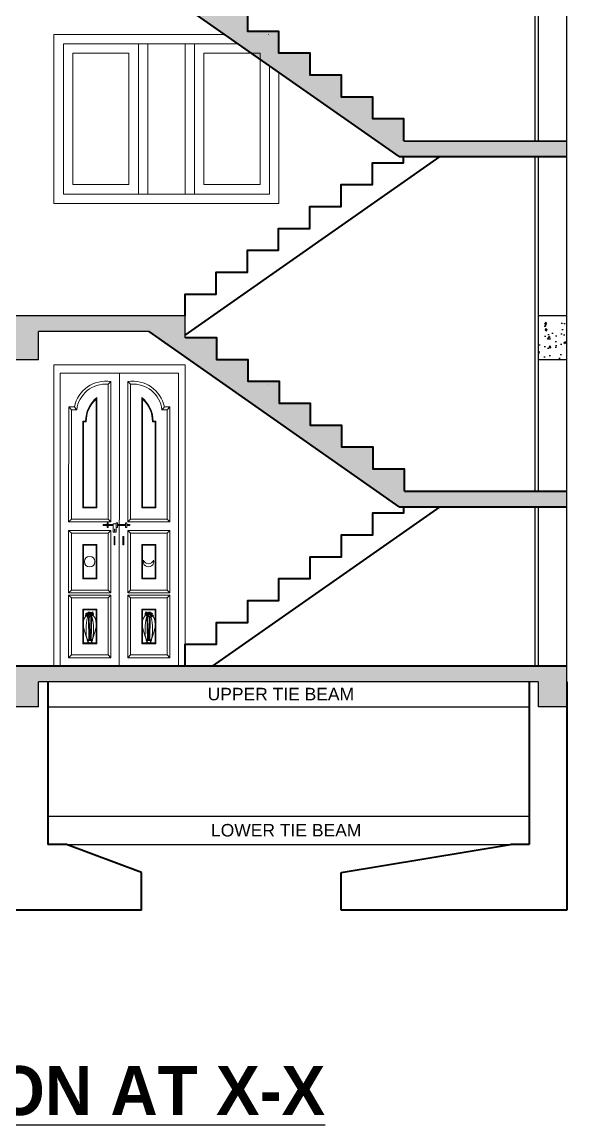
# Model space of a CAD drawing. Header units: inches. Extents: x -4763 to -1586, y -14268 to -12020.
# Drawn here: x -3259.3 to -3084.9, y -13526.1 to -13173.4 of the extents above; entities that cross this region are included whole.
import ezdxf

# ---------------------------------------------------------------- set-up
doc = ezdxf.new("R2010")
doc.units = ezdxf.units.IN
doc.header["$LTSCALE"] = 0.5
doc.header["$MEASUREMENT"] = 0
for name, color, linetype, lineweight in [('door', 202, 'Continuous', 5), ('DW elev', 123, 'Continuous', 25), ('Toilet', 7, 'Continuous', 25), ('wall', 20, 'Continuous', 40), ('win', 5, 'Continuous', 18)]:
    doc.layers.add(name, color=color, linetype=linetype, lineweight=lineweight)
doc.styles.add('ordinary', font='ARIALN.TTF')
doc.styles.get("Standard").update_dxf_attribs({"font": 'arial.ttf'})

msp = doc.modelspace()

# ---------------------------------------------------------------- hatches: boundary and pattern name
at = {"layer": 'Toilet'}
h = msp.add_hatch(dxfattribs=at)
h.set_pattern_fill('AR-CONC', color=256, style=0)
h.set_pattern_definition([(50, (-18742.622, -194.465), (7.1726018, -0.6275213), [0.75, -8.25]), (355, (-18742.622, -194.465), (-1.3875133, 7.5219213), [0.6, -6.6]), (100.4514, (-18742.024, -194.517), (5.7850938, 6.8943954), [0.637402, -7.011421]), (46.1842, (-18742.622, -192.465), (10.6724105, -1.65519), [1.125, -12.375]), (96.6356, (-18741.733, -192.603), (9.346627, 9.7411787), [0.956103, -10.51713]), (351.1842, (-18742.622, -192.465), (9.3466195, 9.741186), [0.9, -9.9]), (21, (-18741.622, -192.965), (5.9690705, -4.0261889), [0.75, -8.25]), (326, (-18741.622, -192.965), (2.4331533, 7.2515005), [0.6, -6.6]), (71.4514, (-18741.1246, -193.3), (8.4022263, 3.225305), [0.637402, -7.011421]), (37.5, (-18742.622, -194.4647), (0.12159855, 3.32893854), [0, -6.52, 0, -6.7, 0, -6.625]), (7.5, (-18742.622, -194.4647), (2.6306954, 3.9441171), [0, -3.82, 0, -6.37, 0, -2.525]), (327.5, (-18744.852, -194.4647), (5.33822436, -0.2255487), [0, -2.5, 0, -7.8, 0, -10.35]), (317.5, (-18745.852, -194.4647), (5.8318617, 1.0010498), [0, -3.25, 0, -5.18, 0, -7.35])])
h.paths.add_polyline_path([(-3392.98, -13043.4), (-3392.98, -13048.4), (-3386.82, -13048.4), (-3386.82, -13057.4), (-3377.82, -13057.4), (-3377.82, -13048.4), (-3263.04, -13048.4), (-3263.04, -13057.4), (-3254.04, -13057.4), (-3254.04, -13048.4), (-3218.62, -13048.4), (-3138.62, -13104.4), (-3084.98, -13104.44), (-3084.98, -13099.44), (-3137.04, -13099.4), (-3137.04, -13092.4), (-3147.04, -13092.4), (-3147.04, -13085.4), (-3157.04, -13085.4), (-3157.04, -13078.4), (-3167.04, -13078.4), (-3167.04, -13071.4), (-3177.04, -13071.4), (-3177.04, -13064.4), (-3187.04, -13064.4), (-3187.04, -13057.4), (-3197.04, -13057.4), (-3197.04, -13050.4), (-3207.04, -13050.4), (-3207.04, -13043.4)])
h.paths.add_polyline_path([(-3377.82, -13160.4), (-3263.04, -13160.4), (-3263.04, -13169.4), (-3254.04, -13169.4), (-3254.04, -13160.4), (-3218.62, -13160.4), (-3138.62, -13216.4), (-3084.98, -13216.44), (-3084.98, -13211.44), (-3137.04, -13211.4), (-3137.04, -13204.4), (-3147.04, -13204.4), (-3147.04, -13197.4), (-3157.04, -13197.4), (-3157.04, -13190.4), (-3167.04, -13190.4), (-3167.04, -13183.4), (-3177.04, -13183.4), (-3177.04, -13176.4), (-3187.04, -13176.4), (-3187.04, -13169.4), (-3197.04, -13169.4), (-3197.04, -13162.4), (-3207.04, -13162.4), (-3207.04, -13155.4), (-3386.82, -13155.4), (-3386.82, -13169.4), (-3377.82, -13169.4)])
h.paths.add_polyline_path([(-3386.82, -13267.4), (-3386.82, -13281.4), (-3377.82, -13281.4), (-3377.82, -13272.4), (-3263.04, -13272.4), (-3263.04, -13281.4), (-3254.04, -13281.4), (-3254.04, -13272.4), (-3218.62, -13272.4), (-3138.62, -13328.4), (-3084.98, -13328.44), (-3084.98, -13323.44), (-3137.04, -13323.4), (-3137.04, -13316.4), (-3147.04, -13316.4), (-3147.04, -13309.4), (-3157.04, -13309.4), (-3157.04, -13302.4), (-3167.04, -13302.4), (-3167.04, -13295.4), (-3177.04, -13295.4), (-3177.04, -13288.4), (-3187.04, -13288.4), (-3187.04, -13281.4), (-3197.04, -13281.4), (-3197.04, -13274.4), (-3207.04, -13274.4), (-3207.04, -13267.4)])
h.paths.add_polyline_path([(-3293.04, -12931.4), (-3293.04, -12937.4), (-3263.04, -12937.4), (-3263.04, -12946.4), (-3254.04, -12946.4), (-3254.04, -12937.4), (-3094.1, -12937.4), (-3094.1, -12946.4), (-3085.1, -12946.4), (-3085.1, -12931.4)])
h = msp.add_hatch(dxfattribs=at)
h.set_pattern_fill('AR-CONC', color=256, style=0)
h.set_pattern_definition([(50, (-20892.716, -1507.2956), (7.1726018, -0.6275213), [0.75, -8.25]), (355, (-20892.716, -1507.2956), (-1.3875133, 7.5219213), [0.6, -6.6]), (100.4514, (-20892.1185, -1507.348), (5.7850938, 6.8943954), [0.637402, -7.011421]), (46.1842, (-20892.716, -1505.296), (10.6724105, -1.65519), [1.125, -12.375]), (96.6356, (-20891.827, -1505.434), (9.346627, 9.7411787), [0.956103, -10.51713]), (351.1842, (-20892.716, -1505.296), (9.3466195, 9.741186), [0.9, -9.9]), (21, (-20891.716, -1505.7956), (5.9690705, -4.0261889), [0.75, -8.25]), (326, (-20891.716, -1505.7956), (2.4331533, 7.2515005), [0.6, -6.6]), (71.4514, (-20891.219, -1506.131), (8.4022263, 3.225305), [0.637402, -7.011421]), (37.5, (-20892.7163, -1507.2956), (0.12159855, 3.32893854), [0, -6.52, 0, -6.7, 0, -6.625]), (7.5, (-20892.7163, -1507.2956), (2.6306954, 3.9441171), [0, -3.82, 0, -6.37, 0, -2.525]), (327.5, (-20894.9463, -1507.2956), (5.33822436, -0.22554872), [0, -2.5, 0, -7.8, 0, -10.35]), (317.5, (-20895.9463, -1507.2956), (5.8318617, 1.0010498), [0, -3.25, 0, -5.18, 0, -7.35])])
h.paths.add_polyline_path([(-3093.98, -13281.4), (-3084.98, -13281.4), (-3084.98, -13267.4), (-3093.98, -13267.4)])
h.paths.add_polyline_path([(-3093.98, -13169.4), (-3084.98, -13169.4), (-3084.98, -13155.4), (-3093.98, -13155.4)])
h = msp.add_hatch(dxfattribs=at)
h.set_pattern_fill('AR-CONC', color=256, style=0)
h.set_pattern_definition([(50, (-24307.5804, -2074.585), (7.1726018, -0.6275213), [0.75, -8.25]), (355, (-24307.5804, -2074.585), (-1.3875133, 7.5219213), [0.6, -6.6]), (100.4514, (-24306.983, -2074.6374), (5.7850938, 6.8943954), [0.637402, -7.0114211]), (46.1842, (-24307.58, -2072.585), (10.6724105, -1.65519), [1.125, -12.375]), (96.6356, (-24306.691, -2072.723), (9.346627, 9.7411787), [0.956103, -10.51713]), (351.1842, (-24307.58, -2072.585), (9.3466195, 9.741186), [0.9, -9.9]), (21, (-24306.5804, -2073.085), (5.9690705, -4.0261889), [0.75, -8.25]), (326, (-24306.5804, -2073.085), (2.4331533, 7.2515005), [0.6, -6.6]), (71.4514, (-24306.083, -2073.4206), (8.4022263, 3.225305), [0.637402, -7.0114211]), (37.5, (-24307.5804, -2074.585), (0.12159855, 3.32893854), [0, -6.52, 0, -6.7, 0, -6.625]), (7.5, (-24307.5804, -2074.585), (2.6306954, 3.9441171), [0, -3.82, 0, -6.37, 0, -2.525]), (327.5, (-24309.8104, -2074.585), (5.33822436, -0.22554872), [0, -2.5, 0, -7.8, 0, -10.35]), (317.5, (-24310.8104, -2074.585), (5.8318617, 1.0010498), [0, -3.25, 0, -5.18, 0, -7.35])])
h.paths.add_polyline_path([(-3263.04, -13384.4), (-3263.04, -13392.4), (-3254.04, -13392.4), (-3254.04, -13384.4), (-3094.1, -13384.4), (-3094.1, -13392.4), (-3085.1, -13392.4), (-3085.1, -13384.4), (-3085.1, -13379.4), (-3386.82, -13379.4), (-3386.82, -13384.4), (-3386.82, -13392.4), (-3377.82, -13392.4), (-3377.82, -13384.4)])

# ---------------------------------------------------------------- linework, layer by layer
at = {"layer": 'door'}
for p, q in [((-3207.04, -13283), (-3249.04, -13283)), ((-3249.04, -13283), (-3249.04, -13379.4)), ((-3247.04, -13379.4), (-3247.02, -13285.7)), ((-3247.02, -13285.7), (-3209.22, -13285.7)), ((-3228.12, -13285.7), (-3228.14, -13379.4)), ((-3209.22, -13285.7), (-3209.24, -13379.4)), ((-3207.04, -13379.4), (-3207.04, -13283)), ((-3231.72, -13289.15), (-3230.82, -13288.4)), ((-3224.52, -13289.15), (-3225.42, -13288.4)), ((-3244.32, -13296.5), (-3243.42, -13297.4)), ((-3242.52, -13296.5), (-3241.87, -13297.4)), ((-3213.72, -13296.5), (-3214.37, -13297.4)), ((-3211.92, -13296.5), (-3212.82, -13297.4)), ((-3243.44, -13332.35), (-3244.34, -13333.25)), ((-3230.84, -13333.25), (-3231.74, -13332.35)), ((-3225.44, -13333.25), (-3224.54, -13332.35)), ((-3212.84, -13332.35), (-3211.94, -13333.25)), ((-3244.34, -13335.95), (-3243.44, -13336.85)), ((-3230.84, -13335.95), (-3231.74, -13336.85)), ((-3225.44, -13335.95), (-3224.54, -13336.85)), ((-3211.94, -13335.95), (-3212.84, -13336.85)), ((-3243.44, -13355.07), (-3244.34, -13355.97)), ((-3244.34, -13356.67), (-3243.44, -13357.57)), ((-3230.84, -13355.97), (-3231.74, -13355.07)), ((-3230.84, -13356.67), (-3231.74, -13357.57)), ((-3225.44, -13355.97), (-3224.54, -13355.07)), ((-3225.44, -13356.67), (-3224.54, -13357.57)), ((-3212.84, -13355.07), (-3211.94, -13355.97)), ((-3211.94, -13356.67), (-3212.84, -13357.57)), ((-3238.51, -13363.39), (-3239.1, -13363.06)), ((-3238.51, -13363.39), (-3239.05, -13363.33)), ((-3238.55, -13363.15), (-3238.91, -13362.58)), ((-3238.55, -13363.15), (-3238.75, -13363.1)), ((-3238.02, -13363), (-3238.7, -13362.61)), ((-3238.12, -13363), (-3238.65, -13362.76)), ((-3238.41, -13362.61), (-3238.6, -13362.37)), ((-3238.31, -13363.44), (-3238.55, -13363.15)), ((-3238.36, -13363.54), (-3238.55, -13363.54)), ((-3238.21, -13362.42), (-3238.51, -13362.32)), ((-3238.41, -13363), (-3238.51, -13362.95)), ((-3238.21, -13363.68), (-3238.51, -13363.39)), ((-3238.41, -13362.61), (-3238.26, -13362.27)), ((-3238.41, -13363), (-3238.41, -13362.61)), ((-3238.31, -13363.44), (-3238.41, -13363)), ((-3238.21, -13363.68), (-3238.31, -13363.44)), ((-3238.21, -13362.42), (-3238.02, -13362.18)), ((-3237.53, -13363.05), (-3238.21, -13362.42)), ((-3238.02, -13363.78), (-3238.21, -13363.68)), ((-3238.02, -13363), (-3238.12, -13363)), ((-3238.06, -13362.57), (-3237.87, -13362.42)), ((-3238.02, -13363), (-3237.53, -13362.47)), ((-3237.78, -13363.83), (-3238.02, -13363)), ((-3237.87, -13371), (-3238.02, -13363.78)), ((-3237.97, -13362.26), (-3238.01, -13362.04)), ((-3237.89, -13362.34), (-3237.97, -13362.26)), ((-3237.85, -13362.28), (-3237.93, -13362.12)), ((-3237.93, -13362.68), (-3237.91, -13362.36)), ((-3237.92, -13362.57), (-3237.78, -13362.44)), ((-3237.91, -13362.36), (-3237.78, -13362.2)), ((-3237.87, -13362.42), (-3237.77, -13361.96)), ((-3237.53, -13362.47), (-3237.78, -13362.08)), ((-3237.78, -13362.44), (-3237.7, -13362.27)), ((-3237.78, -13363.83), (-3237.58, -13363.49)), ((-3237.58, -13371.05), (-3237.78, -13363.83)), ((-3237.67, -13362.26), (-3237.62, -13361.98)), ((-3237.44, -13362.27), (-3237.58, -13362.23)), ((-3237.58, -13363.49), (-3237.53, -13363.05)), ((-3237.53, -13362.47), (-3237.24, -13362.32)), ((-3237.49, -13363), (-3237.44, -13362.76)), ((-3237.39, -13363.39), (-3237.49, -13363)), ((-3237.44, -13362.27), (-3237.34, -13362.13)), ((-3237.19, -13362.61), (-3237.44, -13362.27)), ((-3237.44, -13362.76), (-3237.1, -13362.57)), ((-3237.29, -13363.73), (-3237.39, -13363.39)), ((-3237.34, -13370.95), (-3237.29, -13363.73)), ((-3237.22, -13362.47), (-3237.27, -13362.11)), ((-3237.24, -13362.32), (-3237.1, -13362.08)), ((-3237.05, -13362.72), (-3237.22, -13362.46)), ((-3237, -13362.95), (-3237.14, -13362.27)), ((-3237.14, -13370.95), (-3236.9, -13363.3)), ((-3237.1, -13362.57), (-3236.8, -13362.18)), ((-3237.05, -13362.38), (-3237, -13362.08)), ((-3236.99, -13362.57), (-3237.05, -13362.38)), ((-3237.05, -13363.73), (-3237, -13362.95)), ((-3237, -13362.66), (-3236.95, -13362.23)), ((-3236.8, -13363.2), (-3237, -13362.66)), ((-3236.9, -13363.3), (-3236.61, -13363.05)), ((-3236.76, -13362.05), (-3236.72, -13362.19)), ((-3236.76, -13363.17), (-3236.67, -13362.93)), ((-3236.73, -13362.33), (-3236.7, -13362.11)), ((-3236.67, -13362.93), (-3236.73, -13362.33)), ((-3236.72, -13362.3), (-3236.65, -13362.2)), ((-3236.71, -13362.24), (-3236.62, -13362.13)), ((-3236.7, -13362.17), (-3236.57, -13362.04)), ((-3236.7, -13362.11), (-3236.62, -13362.05)), ((-3236.67, -13362.93), (-3236.57, -13362.62)), ((-3236.61, -13363.05), (-3236.56, -13362.71)), ((-3236.61, -13363.05), (-3236.42, -13362.76)), ((-3236.57, -13362.62), (-3236.34, -13362.42)), ((-3236.56, -13362.71), (-3236.42, -13362.52)), ((-3236.51, -13362.91), (-3236.46, -13362.71)), ((-3236.46, -13362.71), (-3236.37, -13362.61)), ((-3219.71, -13362.62), (-3219.95, -13362.42)), ((-3219.82, -13362.71), (-3219.92, -13362.61)), ((-3219.72, -13362.71), (-3219.87, -13362.52)), ((-3219.67, -13363.05), (-3219.87, -13362.76)), ((-3219.77, -13362.91), (-3219.82, -13362.71)), ((-3219.58, -13362.17), (-3219.72, -13362.04)), ((-3219.67, -13363.05), (-3219.72, -13362.71)), ((-3219.61, -13362.93), (-3219.71, -13362.62)), ((-3219.57, -13362.24), (-3219.67, -13362.13)), ((-3219.38, -13363.3), (-3219.67, -13363.05)), ((-3219.59, -13362.11), (-3219.66, -13362.05)), ((-3219.56, -13362.3), (-3219.64, -13362.2)), ((-3219.61, -13362.93), (-3219.56, -13362.33)), ((-3219.53, -13363.17), (-3219.61, -13362.93)), ((-3219.56, -13362.33), (-3219.59, -13362.11)), ((-3219.53, -13362.05), (-3219.57, -13362.19)), ((-3219.19, -13362.57), (-3219.48, -13362.18)), ((-3219.48, -13363.2), (-3219.28, -13362.66)), ((-3219.14, -13370.95), (-3219.38, -13363.3)), ((-3219.28, -13362.66), (-3219.33, -13362.23)), ((-3219.3, -13362.57), (-3219.23, -13362.38)), ((-3219.23, -13362.38), (-3219.28, -13362.08)), ((-3219.28, -13362.95), (-3219.14, -13362.27)), ((-3219.24, -13363.73), (-3219.28, -13362.95)), ((-3219.23, -13362.72), (-3219.06, -13362.46)), ((-3219.04, -13362.32), (-3219.19, -13362.08)), ((-3218.85, -13362.76), (-3219.19, -13362.57)), ((-3219.09, -13362.61), (-3218.85, -13362.27)), ((-3219.06, -13362.47), (-3219.02, -13362.11)), ((-3218.75, -13362.47), (-3219.04, -13362.32)), ((-3218.99, -13363.73), (-3218.9, -13363.39)), ((-3218.94, -13370.95), (-3218.99, -13363.73)), ((-3218.85, -13362.27), (-3218.94, -13362.13)), ((-3218.9, -13363.39), (-3218.8, -13363)), ((-3218.85, -13362.27), (-3218.7, -13362.23)), ((-3218.8, -13363), (-3218.85, -13362.76)), ((-3218.75, -13362.47), (-3218.51, -13362.08)), ((-3218.75, -13363.05), (-3218.07, -13362.42)), ((-3218.26, -13363), (-3218.75, -13362.47)), ((-3218.7, -13363.49), (-3218.75, -13363.05)), ((-3218.51, -13363.83), (-3218.7, -13363.49)), ((-3218.7, -13371.05), (-3218.51, -13363.83)), ((-3218.62, -13362.26), (-3218.67, -13361.98)), ((-3218.51, -13362.44), (-3218.58, -13362.27)), ((-3218.42, -13362.42), (-3218.52, -13361.96)), ((-3218.36, -13362.57), (-3218.51, -13362.44)), ((-3218.51, -13363.83), (-3218.26, -13363)), ((-3218.37, -13362.36), (-3218.5, -13362.2)), ((-3218.43, -13362.28), (-3218.35, -13362.12)), ((-3218.23, -13362.57), (-3218.42, -13362.42)), ((-3218.41, -13371), (-3218.26, -13363.78)), ((-3218.39, -13362.34), (-3218.31, -13362.26)), ((-3218.36, -13362.68), (-3218.37, -13362.36)), ((-3218.31, -13362.26), (-3218.27, -13362.04)), ((-3218.07, -13362.42), (-3218.26, -13362.18)), ((-3218.26, -13363), (-3217.58, -13362.61)), ((-3218.26, -13363), (-3218.17, -13363)), ((-3218.26, -13363.78), (-3218.07, -13363.68)), ((-3218.17, -13363), (-3217.63, -13362.76)), ((-3218.07, -13362.42), (-3217.78, -13362.32)), ((-3218.07, -13363.68), (-3217.78, -13363.39)), ((-3218.07, -13363.68), (-3217.97, -13363.44)), ((-3217.88, -13362.61), (-3218.02, -13362.27)), ((-3217.97, -13363.44), (-3217.88, -13363)), ((-3217.97, -13363.44), (-3217.73, -13363.15)), ((-3217.92, -13363.54), (-3217.73, -13363.54)), ((-3217.88, -13362.61), (-3217.68, -13362.37)), ((-3217.88, -13363), (-3217.88, -13362.61)), ((-3217.88, -13363), (-3217.78, -13362.95)), ((-3217.78, -13363.39), (-3217.18, -13363.06)), ((-3217.78, -13363.39), (-3217.23, -13363.33)), ((-3217.73, -13363.15), (-3217.37, -13362.58)), ((-3217.73, -13363.15), (-3217.54, -13363.1)), ((-3237.58, -13371.14), (-3237.14, -13370.95)), ((-3237.58, -13371.14), (-3237.34, -13370.95)), ((-3218.7, -13371.14), (-3219.14, -13370.95)), ((-3218.7, -13371.14), (-3218.94, -13370.95)), ((-3237.58, -13371.14), (-3237.87, -13371)), ((-3237.58, -13371.14), (-3237.58, -13371.05)), ((-3218.7, -13371.14), (-3218.41, -13371)), ((-3218.7, -13371.14), (-3218.7, -13371.05)), ((-3243.44, -13375.8), (-3244.34, -13376.7)), ((-3230.84, -13376.7), (-3231.74, -13375.8)), ((-3225.44, -13376.7), (-3224.54, -13375.8)), ((-3212.84, -13375.8), (-3211.94, -13376.7)), ((-3249.04, -13379.4), (-3247.04, -13379.4)), ((-3209.24, -13379.4), (-3247.04, -13379.4)), ((-3209.24, -13379.4), (-3207.04, -13379.4))]:
    msp.add_line(p, q, dxfattribs=at)
for points in [[(-3230.82, -13288.4), (-3230.82, -13288.4), (-3230.84, -13333.25), (-3244.34, -13333.25), (-3244.32, -13296.5), (-3242.52, -13296.5, -0.404871)], [(-3231.72, -13289.19), (-3231.74, -13332.35), (-3243.44, -13332.35), (-3243.42, -13297.4), (-3241.75, -13297.4, -0.404087)], [(-3225.42, -13288.4), (-3225.42, -13288.4), (-3225.44, -13333.25), (-3211.94, -13333.25), (-3211.92, -13296.5), (-3213.72, -13296.5, 0.404871)], [(-3224.52, -13289.19), (-3224.54, -13332.35), (-3212.84, -13332.35), (-3212.82, -13297.4), (-3214.49, -13297.4, 0.404087)], [(-3235.32, -13293.51), (-3235.34, -13328.75), (-3239.84, -13328.75), (-3239.82, -13301), (-3238.92, -13301, -0.230009)], [(-3235.54, -13293.99), (-3235.57, -13328.52), (-3239.62, -13328.52), (-3239.59, -13301.22), (-3238.69, -13301.22, -0.222945)], [(-3220.92, -13293.51), (-3220.94, -13328.75), (-3216.44, -13328.75), (-3216.42, -13301), (-3217.32, -13301, 0.230009)], [(-3220.69, -13293.99), (-3220.72, -13328.52), (-3216.67, -13328.52), (-3216.64, -13301.22), (-3217.55, -13301.22, 0.222945)]]:
    msp.add_lwpolyline(points, format="xyb", close=True, dxfattribs=at)
for points in [[(-3232.07, -13334.05), (-3233.33, -13334.05), (-3233.33, -13334.4), (-3232.07, -13334.4)], [(-3230.14, -13334.05), (-3231.65, -13334.05)], [(-3231.65, -13334.4), (-3230.14, -13334.4)], [(-3229.09, -13334.05), (-3229.14, -13334.05)], [(-3229.14, -13334.4), (-3229.09, -13334.4)], [(-3226.16, -13334.05), (-3228.68, -13334.05)], [(-3228.68, -13334.4), (-3226.16, -13334.4)], [(-3225.74, -13334.4), (-3224.8, -13334.4), (-3224.8, -13334.05), (-3225.74, -13334.05)]]:
    msp.add_lwpolyline(points, dxfattribs=at)
for points in [[(-3231.65, -13333.52), (-3232.07, -13333.52), (-3232.07, -13335.03), (-3231.65, -13335.03)], [(-3229.14, -13333.9), (-3230.14, -13333.9), (-3230.14, -13336.54), (-3229.14, -13336.54)], [(-3229.57, -13335.58), (-3229.69, -13335.58), (-3229.69, -13336.16), (-3229.57, -13336.16)], [(-3228.68, -13333.52), (-3229.09, -13333.52), (-3229.09, -13335.03), (-3228.68, -13335.03)], [(-3225.74, -13333.52), (-3226.16, -13333.52), (-3226.16, -13335.03), (-3225.74, -13335.03)], [(-3244.34, -13335.95), (-3230.84, -13335.95), (-3230.84, -13355.97), (-3244.34, -13355.97)], [(-3243.44, -13336.85), (-3231.74, -13336.85), (-3231.74, -13355.07), (-3243.44, -13355.07)], [(-3229.52, -13337.92), (-3229.74, -13337.92), (-3229.74, -13340.58), (-3229.52, -13340.58)], [(-3226.73, -13337.92), (-3226.96, -13337.92), (-3226.96, -13340.58), (-3226.73, -13340.58)], [(-3211.94, -13335.95), (-3225.44, -13335.95), (-3225.44, -13355.97), (-3211.94, -13355.97)], [(-3212.84, -13336.85), (-3224.54, -13336.85), (-3224.54, -13355.07), (-3212.84, -13355.07)], [(-3239.84, -13340.45), (-3235.34, -13340.45), (-3235.34, -13351.47), (-3239.84, -13351.47)], [(-3239.62, -13340.67), (-3235.57, -13340.67), (-3235.57, -13351.25), (-3239.62, -13351.25)], [(-3216.44, -13340.45), (-3220.94, -13340.45), (-3220.94, -13351.47), (-3216.44, -13351.47)], [(-3216.67, -13340.67), (-3220.72, -13340.67), (-3220.72, -13351.25), (-3216.67, -13351.25)], [(-3230.84, -13376.7), (-3244.34, -13376.7), (-3244.34, -13356.67), (-3230.84, -13356.67)], [(-3225.44, -13376.7), (-3211.94, -13376.7), (-3211.94, -13356.67), (-3225.44, -13356.67)], [(-3231.74, -13375.8), (-3243.44, -13375.8), (-3243.44, -13357.57), (-3231.74, -13357.57)], [(-3224.54, -13375.8), (-3212.84, -13375.8), (-3212.84, -13357.57), (-3224.54, -13357.57)], [(-3235.34, -13372.2), (-3239.84, -13372.2), (-3239.84, -13361.17), (-3235.34, -13361.17)], [(-3235.57, -13371.97), (-3239.62, -13371.97), (-3239.62, -13361.4), (-3235.57, -13361.4)], [(-3220.94, -13372.2), (-3216.44, -13372.2), (-3216.44, -13361.17), (-3220.94, -13361.17)], [(-3220.72, -13371.97), (-3216.67, -13371.97), (-3216.67, -13361.4), (-3220.72, -13361.4)]]:
    msp.add_lwpolyline(points, close=True, dxfattribs=at)
msp.add_circle((-3237.61, -13345.96), 1.68, dxfattribs=at)
for centre, radius, start, end in [((-3218.78, -13345.96), 1.68, 162.1563, 17.8437), ((-3218.78, -13344.93), 1.68, 197.8437, 342.1563), ((-3237.58, -13367.06), 3.92, 258.8313, 281.1687), ((-3218.7, -13367.06), 3.92, 258.8313, 281.1687)]:
    msp.add_arc(centre, radius, start, end, dxfattribs=at)
msp.add_ellipse((-3237.58, -13371.09), major_axis=(-0.552, 0), ratio=0.098223, dxfattribs=at)
at = {"layer": 'door', "extrusion": (0, 0, -1)}
msp.add_ellipse((-3218.7, -13371.09), major_axis=(0.552, 0), ratio=0.098223, dxfattribs=at)
at = {"layer": 'door'}
for points in [[(-3238.13, -13371.09), (-3238.13, -13371.35), (-3237.87, -13371.8), (-3238.08, -13362.62), (-3238.71, -13363.18), (-3238.34, -13370.91)], [(-3237.03, -13371.09), (-3237.03, -13371.35), (-3237.29, -13371.8), (-3237.08, -13362.62), (-3236.45, -13363.18), (-3236.82, -13370.91)], [(-3219.25, -13371.09), (-3219.25, -13371.35), (-3218.99, -13371.8), (-3219.2, -13362.62), (-3219.83, -13363.18), (-3219.46, -13370.91)], [(-3218.15, -13371.09), (-3218.15, -13371.35), (-3218.41, -13371.8), (-3218.2, -13362.62), (-3217.57, -13363.18), (-3217.94, -13370.91)]]:
    msp.add_spline(points, degree=3, dxfattribs=at)
at = {"layer": 'Toilet'}
for p, q in [((-3084.98, -13392.4), (-3084.98, -12892.4)), ((-3095.04, -13211.43), (-3095.04, -13104.43)), ((-3093.98, -13211.43), (-3093.98, -13104.43)), ((-3095.04, -13323.43), (-3095.04, -13216.43)), ((-3093.98, -13323.43), (-3093.98, -13216.43)), ((-3207.04, -13267.4), (-3386.82, -13267.4)), ((-3207.04, -13274.4), (-3207.04, -13267.4)), ((-3084.98, -13267.4), (-3093.98, -13267.4)), ((-3254.04, -13281.4), (-3254.04, -13272.4)), ((-3218.62, -13272.4), (-3254.04, -13272.4)), ((-3254.04, -13281.4), (-3263.04, -13281.4)), ((-3084.98, -13281.4), (-3093.98, -13281.4)), ((-3095.04, -13379.4), (-3095.04, -13328.43)), ((-3093.98, -13379.4), (-3093.98, -13328.43)), ((-3094.1, -13384.4), (-3254.04, -13384.4)), ((-3254.04, -13392.4), (-3254.04, -13384.4)), ((-3093.98, -13392.4), (-3093.98, -13384.4)), ((-3254.04, -13392.4), (-3263.04, -13392.4)), ((-3251.04, -13392.4), (-3096.98, -13392.4)), ((-3084.98, -13392.4), (-3093.98, -13392.4)), ((-3251.04, -13427.4), (-3096.98, -13427.4)), ((-3251.04, -13436.4), (-3096.98, -13436.4))]:
    msp.add_line(p, q, dxfattribs=at)
at = {"layer": 'wall', "color": 2, "linetype": 'ByBlock', "ltscale": 5}
for p, q in [((-3138.62, -13216.4), (-3218.62, -13160.4)), ((-3207.04, -13273.5), (-3125.48, -13216.41)), ((-3138.62, -13216.4), (-3084.98, -13216.44)), ((-3138.62, -13328.4), (-3218.62, -13272.4)), ((-3198.32, -13379.4), (-3125.48, -13328.41)), ((-3138.62, -13328.4), (-3084.98, -13328.44)), ((-3085.1, -13379.4), (-3386.82, -13379.4)), ((-3251.04, -13384.4), (-3251.04, -13436.4)), ((-3096.98, -13384.4), (-3096.98, -13436.4)), ((-3084.98, -13384.4), (-3084.98, -13457.4)), ((-3245.04, -13436.4), (-3251.04, -13436.4)), ((-3221.04, -13445.4), (-3245.04, -13436.4)), ((-3157.1, -13445.4), (-3102.98, -13436.4)), ((-3096.98, -13436.4), (-3102.98, -13436.4)), ((-3221.04, -13457.4), (-3221.04, -13445.4)), ((-3157.1, -13457.4), (-3157.1, -13445.4)), ((-3221.04, -13457.4), (-3293.04, -13457.4)), ((-3084.98, -13457.4), (-3157.1, -13457.4))]:
    msp.add_line(p, q, dxfattribs=at)
at = {"layer": 'wall', "linetype": 'ByBlock', "ltscale": 5}
msp.add_line((-3084.89, -13384.4), (-3084.98, -13384.4), dxfattribs=at)
at = {"layer": 'wall', "color": 2, "linetype": 'ByBlock', "ltscale": 5}
for points in [[(-3137.04, -13211.4), (-3137.04, -13204.4), (-3147.04, -13204.4), (-3147.04, -13197.4), (-3157.04, -13197.4), (-3157.04, -13190.4), (-3167.04, -13190.4), (-3167.04, -13183.4), (-3177.04, -13183.4), (-3177.04, -13176.4), (-3187.04, -13176.4), (-3187.04, -13169.4), (-3197.04, -13169.4), (-3197.04, -13162.4), (-3207.04, -13162.4)], [(-3137.04, -13211.4), (-3084.98, -13211.44)], [(-3207.04, -13267.4), (-3207.04, -13260.4), (-3197.16, -13260.4), (-3197.16, -13253.4), (-3187.16, -13253.4), (-3187.16, -13246.4), (-3177.16, -13246.4), (-3177.16, -13239.4), (-3167.16, -13239.4), (-3167.16, -13232.4), (-3157.16, -13232.4), (-3157.16, -13225.4), (-3147.16, -13225.4), (-3147.16, -13218.4), (-3137.16, -13218.4), (-3137.16, -13216.4)], [(-3136.92, -13323.4), (-3136.92, -13316.4), (-3146.92, -13316.4), (-3146.92, -13309.4), (-3156.92, -13309.4), (-3156.92, -13302.4), (-3166.92, -13302.4), (-3166.92, -13295.4), (-3176.92, -13295.4), (-3176.92, -13288.4), (-3186.92, -13288.4), (-3186.92, -13281.4), (-3196.92, -13281.4), (-3196.92, -13274.4), (-3206.92, -13274.4)], [(-3136.92, -13323.4), (-3084.98, -13323.44)], [(-3207.04, -13379.4), (-3207.04, -13372.4), (-3197.04, -13372.4), (-3197.04, -13365.4), (-3187.04, -13365.4), (-3187.04, -13358.4), (-3177.04, -13358.4), (-3177.04, -13351.4), (-3167.04, -13351.4), (-3167.04, -13344.4), (-3157.04, -13344.4), (-3157.04, -13337.4), (-3147.04, -13337.4), (-3147.04, -13330.4), (-3137.04, -13330.4), (-3137.04, -13328.4)]]:
    msp.add_lwpolyline(points, dxfattribs=at)
at = {"layer": 'win'}
for p, q in [((-3206.87, -13177.4), (-3249.04, -13177.4)), ((-3249.04, -13231.4), (-3249.04, -13177.4)), ((-3246.04, -13228.4), (-3246.04, -13180.4)), ((-3246.04, -13180.4), (-3219.04, -13180.4)), ((-3222.04, -13180.4), (-3204.04, -13180.4)), ((-3222.04, -13180.4), (-3222.04, -13228.4)), ((-3219.04, -13180.4), (-3219.04, -13228.4)), ((-3207.04, -13180.4), (-3207.04, -13228.4)), ((-3206.87, -13177.4), (-3194.33, -13177.4)), ((-3204.04, -13180.4), (-3190.05, -13180.4)), ((-3204.04, -13180.4), (-3204.04, -13228.4)), ((-3180.35, -13177.43), (-3180.35, -13177.44)), ((-3243.04, -13225.4), (-3243.04, -13183.4)), ((-3243.04, -13183.4), (-3225.04, -13183.4)), ((-3225.04, -13183.4), (-3225.04, -13225.4)), ((-3201.04, -13183.4), (-3183.04, -13183.4)), ((-3201.04, -13225.4), (-3201.04, -13183.4)), ((-3183.04, -13183.4), (-3183.04, -13225.4)), ((-3180.04, -13187.4), (-3180.04, -13228.4)), ((-3177.04, -13189.5), (-3177.04, -13231.4)), ((-3225.04, -13225.4), (-3243.04, -13225.4)), ((-3183.04, -13225.4), (-3201.04, -13225.4)), ((-3219.04, -13228.4), (-3246.04, -13228.4)), ((-3180.04, -13228.4), (-3204.04, -13228.4)), ((-3206.87, -13231.4), (-3249.04, -13231.4)), ((-3206.87, -13231.4), (-3177.04, -13231.4)), ((-3180.35, -13289.39), (-3180.35, -13289.41))]:
    msp.add_line(p, q, dxfattribs=at)
msp.add_lwpolyline([(-3204.04, -13228.4), (-3222.04, -13228.4)], dxfattribs=at)

# ---------------------------------------------------------------- texts
at = {"insert": (-3246.14, -13507.29), "char_height": 15.68, "width": 402.9642, "attachment_point": 2}
msp.add_mtext('{\\fCentury Gothic|b1|i0|c0|p34;\\LSECTION AT X-X}', dxfattribs=at)
at = {"layer": 'DW elev', "color": 0, "char_height": 4, "width": 138.6518, "attachment_point": 1, "style": 'ordinary'}
for s, insert in [('{\\fArial TUR|b0|i0|c0|p34;UPPER TIE BEAM}', (-3199.88, -13386.31)), ('{\\fArial TUR|b0|i0|c0|p34;LOWER TIE BEAM}', (-3198.8, -13429.85))]:
    msp.add_mtext(s, dxfattribs=dict(at, insert=insert))

doc.saveas('drawing.dxf')
